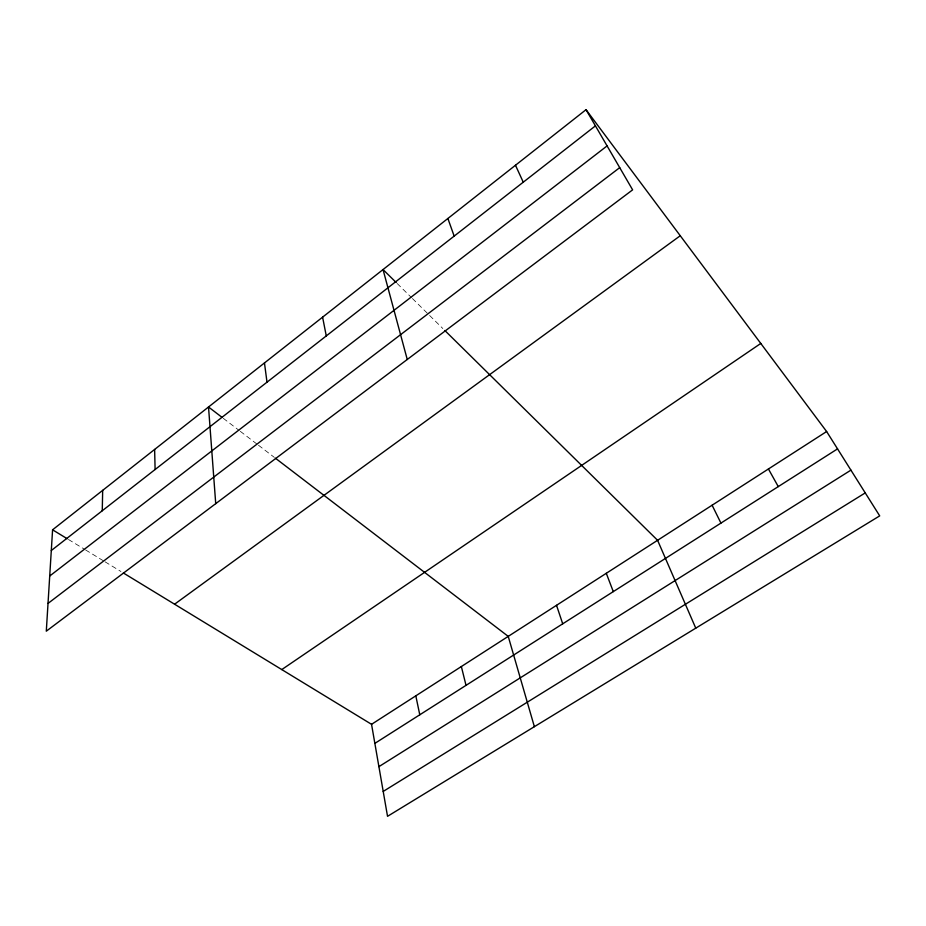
<?xml version="1.0" encoding="UTF-8"?>
<svg xmlns="http://www.w3.org/2000/svg" width="926" height="926" viewBox="0 0 926 926"><rect width="100%" height="100%" fill="white"/><g stroke="black" fill="none" stroke-linecap="round" stroke-linejoin="round"><path stroke-width="0.69" stroke-dasharray="4.63 3.47" d="M68.455 539.488L84.324 549.164M85.551 549.917L103.862 561.087M105.078 561.827L120.947 571.504M223.282 418.309L239.186 430.474M240.32 431.342L257.359 444.387M258.504 445.256L274.362 457.398M397.219 283.541L411.399 297.524M412.417 298.519L428.622 314.504M429.629 315.5L442.813 328.51"/><path stroke-width="1.39" d="M102.254 510.77L102.682 490.352M52.585 529.811L46.3 631.173L632.62 189.853L586.031 109.685L52.585 529.811L67.239 538.747M51.3 550.53L595.43 125.867M49.715 576.018L607.086 145.914M48.025 603.416L619.714 167.641M174.586 604.203L680.263 235.736M281.782 669.579L760.778 343.453M371.546 724.317L826.629 431.539L879.7 515.875L387.531 816.315L371.546 724.317L123.378 572.986M374.856 743.381L837.544 448.879M378.908 766.647L850.925 470.142M383.214 791.429L865.243 492.898M222.147 417.441L208.524 407L215.723 503.651M275.485 458.254L508.235 636.382L534.371 726.678M396.212 282.546L383.04 269.559L407.255 359.485M444.85 330.513L657.587 540.298L695.762 628.152M586.031 109.685L826.629 431.539M768.43 468.984L778.268 486.601M712.106 505.214L720.937 523.097M515.481 165.256L523.259 182.191M606.287 573.298L613.29 591.61M447.883 218.501L454.168 236.118M556.526 605.315L562.707 623.811M461.356 666.546L466.021 685.356M415.809 695.843L419.779 714.791M322.595 317.155L326.276 335.93M264.466 362.946L267.001 382.183M154.63 449.446L155.105 469.517"/></g></svg>
